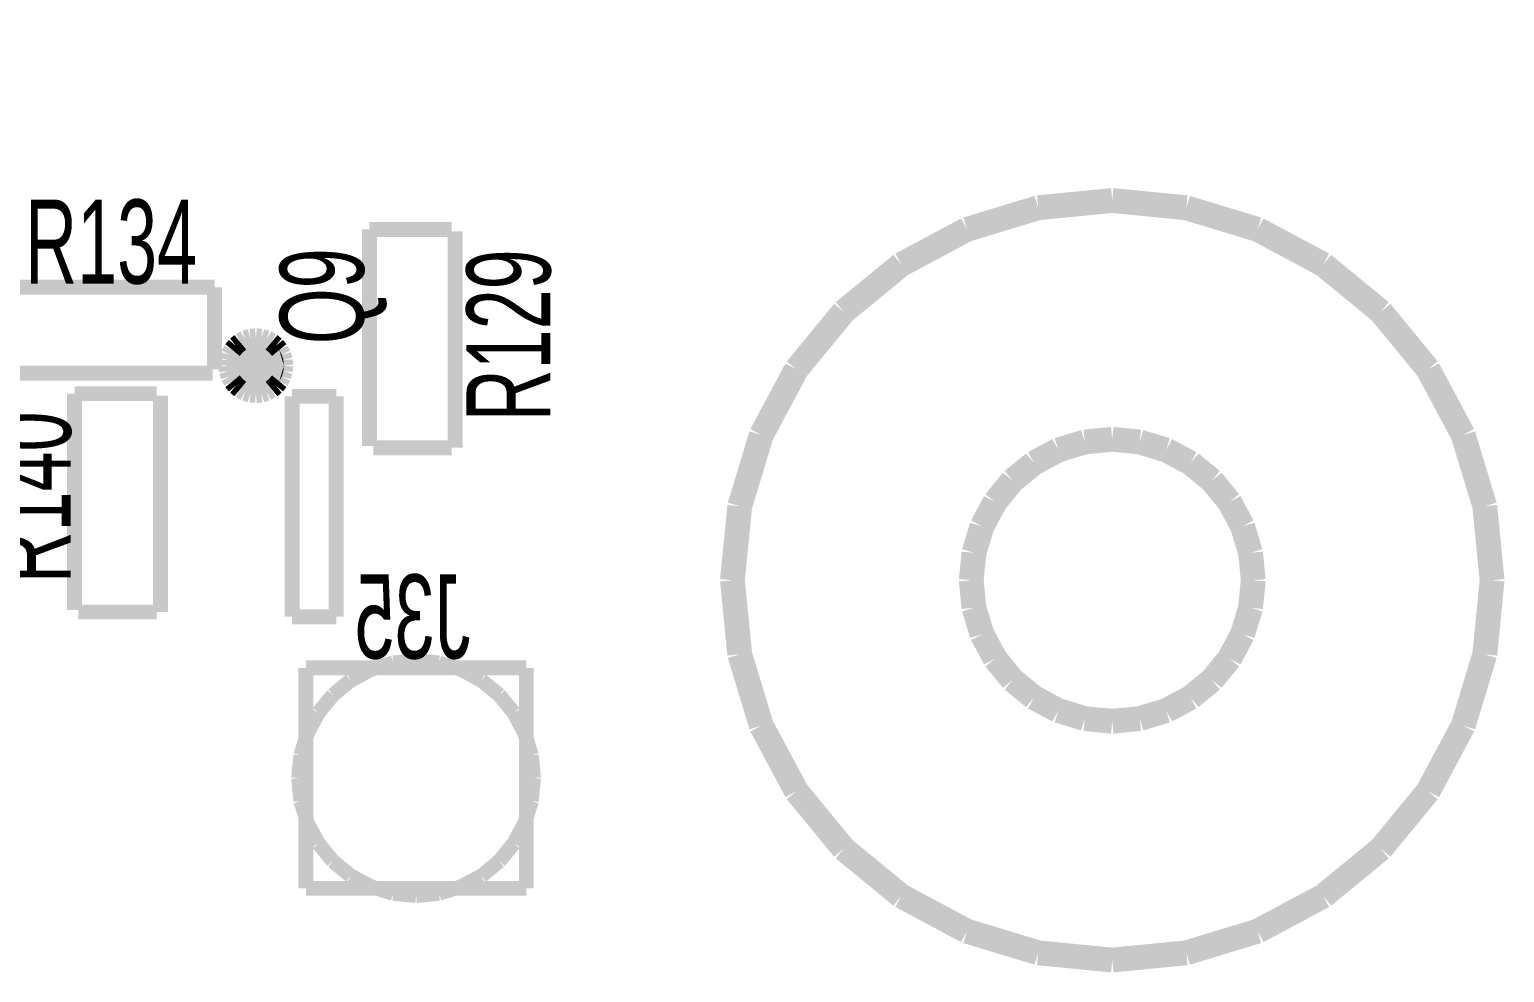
# Model space of a CAD drawing. Extents: x 0 to 105, y 0 to 80.
# Drawn here: x 85.29 to 105.36, y -0.36 to 12.47 of the extents above; entities that cross this region are included whole.
import ezdxf
from ezdxf.enums import TextEntityAlignment as Align

# ---------------------------------------------------------------- set-up
doc = ezdxf.new("R2010")
doc.units = 0
for name, color, linetype in [('BOARD_OUTLINE', 2, 'CONTINUOUS'), ('SILKSCREEN_BOTTOM', 6, 'CONTINUOUS'), ('SILKSCREEN_TOP', 4, 'CONTINUOUS')]:
    doc.layers.add(name, color=color, linetype=linetype)

msp = doc.modelspace()

# ---------------------------------------------------------------- linework, layer by layer
at = {"layer": 'BOARD_OUTLINE', "color": 2}
for points, const_width in [([(105, 0), (105, 80)], 0.000001), ([(99.650815, 6.860563), (99.290817, 6.751359)], 0.338074), ([(100.0252, 6.897437), (99.650815, 6.860563)], 0.338074), ([(100.399585, 6.860563), (100.0252, 6.897437)], 0.338074), ([(100.759583, 6.751359), (100.399585, 6.860563)], 0.338074), ([(99.290817, 6.751359), (98.959041, 6.57402)], 0.338074), ([(101.091359, 6.57402), (100.759583, 6.751359)], 0.338074), ([(98.959041, 6.57402), (98.668236, 6.335364)], 0.338074), ([(101.382164, 6.335364), (101.091359, 6.57402)], 0.338074), ([(98.668236, 6.335364), (98.42958, 6.044559)], 0.338074), ([(101.62082, 6.044559), (101.382164, 6.335364)], 0.338074), ([(98.42958, 6.044559), (98.252241, 5.712783)], 0.338074), ([(101.798159, 5.712783), (101.62082, 6.044559)], 0.338074), ([(98.252241, 5.712783), (98.143037, 5.352785)], 0.338074), ([(101.907363, 5.352785), (101.798159, 5.712783)], 0.338074), ([(98.143037, 5.352785), (98.106163, 4.9784)], 0.338074), ([(101.944237, 4.9784), (101.907363, 5.352785)], 0.338074), ([(98.106163, 4.9784), (98.143037, 4.604015)], 0.338074), ([(101.907363, 4.604015), (101.944237, 4.9784)], 0.338074), ([(98.143037, 4.604015), (98.252241, 4.244017)], 0.338074), ([(101.798159, 4.244017), (101.907363, 4.604015)], 0.338074), ([(98.252241, 4.244017), (98.42958, 3.912241)], 0.338074), ([(101.62082, 3.912241), (101.798159, 4.244017)], 0.338074), ([(98.42958, 3.912241), (98.668236, 3.621436)], 0.338074), ([(101.382164, 3.621436), (101.62082, 3.912241)], 0.338074), ([(98.668236, 3.621436), (98.959041, 3.38278)], 0.338074), ([(101.091359, 3.38278), (101.382164, 3.621436)], 0.338074), ([(98.959041, 3.38278), (99.290817, 3.205441)], 0.338074), ([(100.759583, 3.205441), (101.091359, 3.38278)], 0.338074), ([(99.290817, 3.205441), (99.650815, 3.096237)], 0.338074), ([(99.650815, 3.096237), (100.0252, 3.059363)], 0.338074), ([(100.0252, 3.059363), (100.399585, 3.096237)], 0.338074), ([(100.399585, 3.096237), (100.759583, 3.205441)], 0.338074), ([(0, 0), (105, 0)], 0.000001)]:
    msp.add_lwpolyline(points, dxfattribs=dict(at, const_width=const_width))
at = {"layer": 'SILKSCREEN_BOTTOM', "color": 6}
for points, const_width in [([(89.051, 3.786), (92.051, 3.786)], 0.2032), ([(89.051, 0.786), (89.051, 3.786)], 0.2032), ([(89.938707, 3.764207), (89.662088, 3.616351)], 0.2), ([(90.238856, 3.855256), (89.938707, 3.764207)], 0.2), ([(90.551, 3.886), (90.238856, 3.855256)], 0.2), ([(90.863144, 3.855256), (90.551, 3.886)], 0.2), ([(91.163293, 3.764207), (90.863144, 3.855256)], 0.2), ([(91.439912, 3.616351), (91.163293, 3.764207)], 0.2), ([(92.051, 3.786), (92.051, 0.786)], 0.2032), ([(89.662088, 3.616351), (89.419629, 3.417371)], 0.2), ([(91.682371, 3.417371), (91.439912, 3.616351)], 0.2), ([(89.419629, 3.417371), (89.220649, 3.174912)], 0.2), ([(91.881351, 3.174912), (91.682371, 3.417371)], 0.2), ([(89.220649, 3.174912), (89.072793, 2.898293)], 0.2), ([(92.029207, 2.898293), (91.881351, 3.174912)], 0.2), ([(89.072793, 2.898293), (88.981744, 2.598144)], 0.2), ([(92.120256, 2.598144), (92.029207, 2.898293)], 0.2), ([(88.981744, 2.598144), (88.951, 2.286)], 0.2), ([(92.151, 2.286), (92.120256, 2.598144)], 0.2), ([(88.951, 2.286), (88.981744, 1.973856)], 0.2), ([(92.120256, 1.973856), (92.151, 2.286)], 0.2), ([(88.981744, 1.973856), (89.072793, 1.673707)], 0.2), ([(92.029207, 1.673707), (92.120256, 1.973856)], 0.2), ([(89.072793, 1.673707), (89.220649, 1.397088)], 0.2), ([(91.881351, 1.397088), (92.029207, 1.673707)], 0.2), ([(89.220649, 1.397088), (89.419629, 1.154629)], 0.2), ([(91.682371, 1.154629), (91.881351, 1.397088)], 0.2), ([(89.419629, 1.154629), (89.662088, 0.955649)], 0.2), ([(91.439912, 0.955649), (91.682371, 1.154629)], 0.2), ([(89.662088, 0.955649), (89.938707, 0.807793)], 0.2), ([(91.163293, 0.807793), (91.439912, 0.955649)], 0.2), ([(92.051, 0.786), (89.051, 0.786)], 0.2032), ([(89.938707, 0.807793), (90.238856, 0.716744)], 0.2), ([(90.238856, 0.716744), (90.551, 0.686)], 0.2), ([(90.551, 0.686), (90.863144, 0.716744)], 0.2), ([(90.863144, 0.716744), (91.163293, 0.807793)], 0.2)]:
    msp.add_lwpolyline(points, dxfattribs=dict(at, const_width=const_width))
at = {"layer": 'SILKSCREEN_TOP', "color": 4}
for points, const_width in [([(100.0252, 10.147437), (99.016771, 10.048115)], 0.338074), ([(101.033629, 10.048115), (100.0252, 10.147437)], 0.338074), ([(99.016771, 10.048115), (98.047096, 9.753967)], 0.338074), ([(102.003304, 9.753967), (101.033629, 10.048115)], 0.338074), ([(89.916, 9.7536), (89.916, 6.8072)], 0.2032), ([(91.0336, 9.7536), (89.916, 9.7536)], 0.2032), ([(98.047096, 9.753967), (97.153437, 9.276297)], 0.338074), ([(102.896963, 9.276297), (102.003304, 9.753967)], 0.338074), ([(91.0844, 6.7818), (91.0844, 9.7282)], 0.2032), ([(97.153437, 9.276297), (96.370139, 8.633461)], 0.338074), ([(103.680261, 8.633461), (102.896963, 9.276297)], 0.338074), ([(87.8078, 8.9662), (84.8614, 8.9662)], 0.2032), ([(87.8078, 7.8486), (87.8078, 8.9662)], 0.2032), ([(96.370139, 8.633461), (95.727303, 7.850163)], 0.338074), ([(104.323097, 7.850163), (103.680261, 8.633461)], 0.338074), ([(88.052868, 8.111575), (88.017555, 8.045509)], 0.254), ([(88.052868, 8.111575), (88.017555, 8.045509)], 0.254), ([(88.10039, 8.169483), (88.052868, 8.111575)], 0.254), ([(88.10039, 8.169483), (88.052868, 8.111575)], 0.254), ([(88.158298, 8.217005), (88.10039, 8.169483)], 0.254), ([(88.158298, 8.217005), (88.10039, 8.169483)], 0.254), ([(88.224364, 8.252318), (88.158298, 8.217005)], 0.254), ([(88.224364, 8.252318), (88.158298, 8.217005)], 0.254), ([(88.29605, 8.274064), (88.224364, 8.252318)], 0.254), ([(88.29605, 8.274064), (88.224364, 8.252318)], 0.254), ([(88.3706, 8.281407), (88.29605, 8.274064)], 0.254), ([(88.3706, 8.281407), (88.29605, 8.274064)], 0.254), ([(88.44515, 8.274064), (88.3706, 8.281407)], 0.254), ([(88.44515, 8.274064), (88.3706, 8.281407)], 0.254), ([(88.516836, 8.252318), (88.44515, 8.274064)], 0.254), ([(88.516836, 8.252318), (88.44515, 8.274064)], 0.254), ([(88.582902, 8.217005), (88.516836, 8.252318)], 0.254), ([(88.582902, 8.217005), (88.516836, 8.252318)], 0.254), ([(88.64081, 8.169483), (88.582902, 8.217005)], 0.254), ([(88.64081, 8.169483), (88.582902, 8.217005)], 0.254), ([(88.688332, 8.111575), (88.64081, 8.169483)], 0.254), ([(88.688332, 8.111575), (88.64081, 8.169483)], 0.254), ([(88.723645, 8.045509), (88.688332, 8.111575)], 0.254), ([(88.723645, 8.045509), (88.688332, 8.111575)], 0.254), ([(87.995809, 7.973823), (87.988466, 7.899273)], 0.254), ([(87.995809, 7.973823), (87.988466, 7.899273)], 0.254), ([(88.017555, 8.045509), (87.995809, 7.973823)], 0.254), ([(88.017555, 8.045509), (87.995809, 7.973823)], 0.254), ([(88.745391, 7.973823), (88.723645, 8.045509)], 0.254), ([(88.745391, 7.973823), (88.723645, 8.045509)], 0.254), ([(88.752734, 7.899273), (88.745391, 7.973823)], 0.254), ([(88.752734, 7.899273), (88.745391, 7.973823)], 0.254), ([(84.836, 7.7978), (87.7824, 7.7978)], 0.2032), ([(87.988466, 7.899273), (87.995809, 7.824723)], 0.254), ([(87.988466, 7.899273), (87.995809, 7.824723)], 0.254), ([(87.995809, 7.824723), (88.017555, 7.753037)], 0.254), ([(87.995809, 7.824723), (88.017555, 7.753037)], 0.254), ([(88.017555, 7.753037), (88.052868, 7.686971)], 0.254), ([(88.017555, 7.753037), (88.052868, 7.686971)], 0.254), ([(88.688332, 7.686971), (88.723645, 7.753037)], 0.254), ([(88.688332, 7.686971), (88.723645, 7.753037)], 0.254), ([(88.723645, 7.753037), (88.745391, 7.824723)], 0.254), ([(88.723645, 7.753037), (88.745391, 7.824723)], 0.254), ([(88.745391, 7.824723), (88.752734, 7.899273)], 0.254), ([(88.745391, 7.824723), (88.752734, 7.899273)], 0.254), ([(88.752734, 7.899273), (88.752734, 7.899273)], 0.254), ([(95.727303, 7.850163), (95.249633, 6.956504)], 0.338074), ([(104.800767, 6.956504), (104.323097, 7.850163)], 0.338074), ([(88.052868, 7.686971), (88.10039, 7.629063)], 0.254), ([(88.052868, 7.686971), (88.10039, 7.629063)], 0.254), ([(88.10039, 7.629063), (88.158298, 7.581541)], 0.254), ([(88.10039, 7.629063), (88.158298, 7.581541)], 0.254), ([(88.158298, 7.581541), (88.224364, 7.546228)], 0.254), ([(88.158298, 7.581541), (88.224364, 7.546228)], 0.254), ([(88.224364, 7.546228), (88.29605, 7.524482)], 0.254), ([(88.224364, 7.546228), (88.29605, 7.524482)], 0.254), ([(88.29605, 7.524482), (88.3706, 7.517139)], 0.254), ([(88.29605, 7.524482), (88.3706, 7.517139)], 0.254), ([(88.3706, 7.517139), (88.44515, 7.524482)], 0.254), ([(88.3706, 7.517139), (88.44515, 7.524482)], 0.254), ([(88.44515, 7.524482), (88.516836, 7.546228)], 0.254), ([(88.44515, 7.524482), (88.516836, 7.546228)], 0.254), ([(88.516836, 7.546228), (88.582902, 7.581541)], 0.254), ([(88.516836, 7.546228), (88.582902, 7.581541)], 0.254), ([(88.582902, 7.581541), (88.64081, 7.629063)], 0.254), ([(88.582902, 7.581541), (88.64081, 7.629063)], 0.254), ([(88.64081, 7.629063), (88.688332, 7.686971)], 0.254), ([(88.64081, 7.629063), (88.688332, 7.686971)], 0.254), ([(85.9028, 7.5184), (85.9028, 4.572)], 0.2032), ([(87.0204, 7.5184), (85.9028, 7.5184)], 0.2032), ([(87.0712, 4.5466), (87.0712, 7.493)], 0.2032), ([(88.863348, 7.482188), (88.863348, 4.482188)], 0.2032), ([(89.463348, 7.482188), (88.863348, 7.482188)], 0.2032), ([(89.463348, 4.482188), (89.463348, 7.482188)], 0.2032), ([(95.249633, 6.956504), (94.955485, 5.986829)], 0.338074), ([(105.094915, 5.986829), (104.800767, 6.956504)], 0.338074), ([(89.9668, 6.7818), (91.0336, 6.7818)], 0.2032), ([(94.955485, 5.986829), (94.856163, 4.9784)], 0.338074), ([(105.194237, 4.9784), (105.094915, 5.986829)], 0.338074), ([(94.856163, 4.9784), (94.955485, 3.969971)], 0.338074), ([(105.094915, 3.969971), (105.194237, 4.9784)], 0.338074), ([(85.9536, 4.5466), (87.0204, 4.5466)], 0.2032), ([(88.863348, 4.482188), (89.463348, 4.482188)], 0.2032), ([(94.955485, 3.969971), (95.249633, 3.000296)], 0.338074), ([(104.800767, 3.000296), (105.094915, 3.969971)], 0.338074), ([(95.249633, 3.000296), (95.727303, 2.106637)], 0.338074), ([(104.323097, 2.106637), (104.800767, 3.000296)], 0.338074), ([(95.727303, 2.106637), (96.370139, 1.323339)], 0.338074), ([(103.680261, 1.323339), (104.323097, 2.106637)], 0.338074), ([(96.370139, 1.323339), (97.153437, 0.680503)], 0.338074), ([(102.896963, 0.680503), (103.680261, 1.323339)], 0.338074), ([(97.153437, 0.680503), (98.047096, 0.202833)], 0.338074), ([(102.003304, 0.202833), (102.896963, 0.680503)], 0.338074), ([(98.047096, 0.202833), (99.016771, -0.091315)], 0.338074), ([(101.033629, -0.091315), (102.003304, 0.202833)], 0.338074), ([(99.016771, -0.091315), (100.0252, -0.190637)], 0.338074), ([(100.0252, -0.190637), (101.033629, -0.091315)], 0.338074)]:
    msp.add_lwpolyline(points, dxfattribs=dict(at, const_width=const_width))
for points in [[(88.752736, 7.899273), (88.296048, 8.274064), (88.158296, 8.217005), (88.224368, 8.252318)], [(88.752736, 7.899273), (88.445152, 8.274064), (88.296048, 8.274064), (88.3706, 8.281407)], [(88.752736, 7.899273), (88.582904, 8.217005), (88.445152, 8.274064), (88.516832, 8.252318)], [(88.752736, 7.899273), (88.052864, 8.111575), (87.995808, 7.973823), (88.017552, 8.045509)], [(88.752736, 7.899273), (88.158296, 8.217005), (88.052864, 8.111575), (88.100392, 8.169483)], [(88.752736, 7.899273), (88.688336, 8.111575), (88.582904, 8.217005), (88.640808, 8.169483)], [(88.752736, 7.899273), (88.745392, 7.973823), (88.688336, 8.111575), (88.723648, 8.045509)], [(88.752736, 7.899273), (87.995808, 7.973823), (87.995808, 7.824723), (87.988464, 7.899273)], [(88.752736, 7.899273), (87.995808, 7.824723), (88.052864, 7.686971), (88.017552, 7.753037)], [(88.752736, 7.899273), (88.052864, 7.686971), (88.158296, 7.581541), (88.100392, 7.629063)], [(88.752736, 7.899273), (88.158296, 7.581541), (88.296048, 7.524482), (88.224368, 7.546228)], [(88.752736, 7.899273), (88.296048, 7.524482), (88.445152, 7.524482), (88.3706, 7.517139)], [(88.752736, 7.899273), (88.445152, 7.524482), (88.582904, 7.581541), (88.516832, 7.546228)], [(88.752736, 7.899273), (88.582904, 7.581541), (88.688336, 7.686971), (88.640808, 7.629063)], [(88.752736, 7.899273), (88.688336, 7.686971), (88.745392, 7.824723), (88.723648, 7.753037)], [(88.752736, 7.899273), (88.745392, 7.824723), (88.752736, 7.899273)]]:
    msp.add_solid(points, dxfattribs=at)

# ---------------------------------------------------------------- texts
at = {"layer": 'SILKSCREEN_BOTTOM', "text_generation_flag": 2, "width": 0.64}
msp.add_text('J35', height=1.143, dxfattribs=at).set_placement((90.503, 4.486), align=Align.MIDDLE_CENTER)
at = {"layer": 'SILKSCREEN_TOP', "width": 0.64}
msp.add_text('R134', height=1.143, dxfattribs=at).set_placement((86.40064, 9.5885), align=Align.MIDDLE_CENTER)
for s, p in [('Q9', (89.2683, 8.84428)), ('R129', (91.8083, 8.31256)), ('R140', (85.2805, 6.10616))]:
    msp.add_text(s, height=1.143, rotation=90, dxfattribs=at).set_placement(p, align=Align.MIDDLE_CENTER)

doc.saveas('drawing.dxf')
